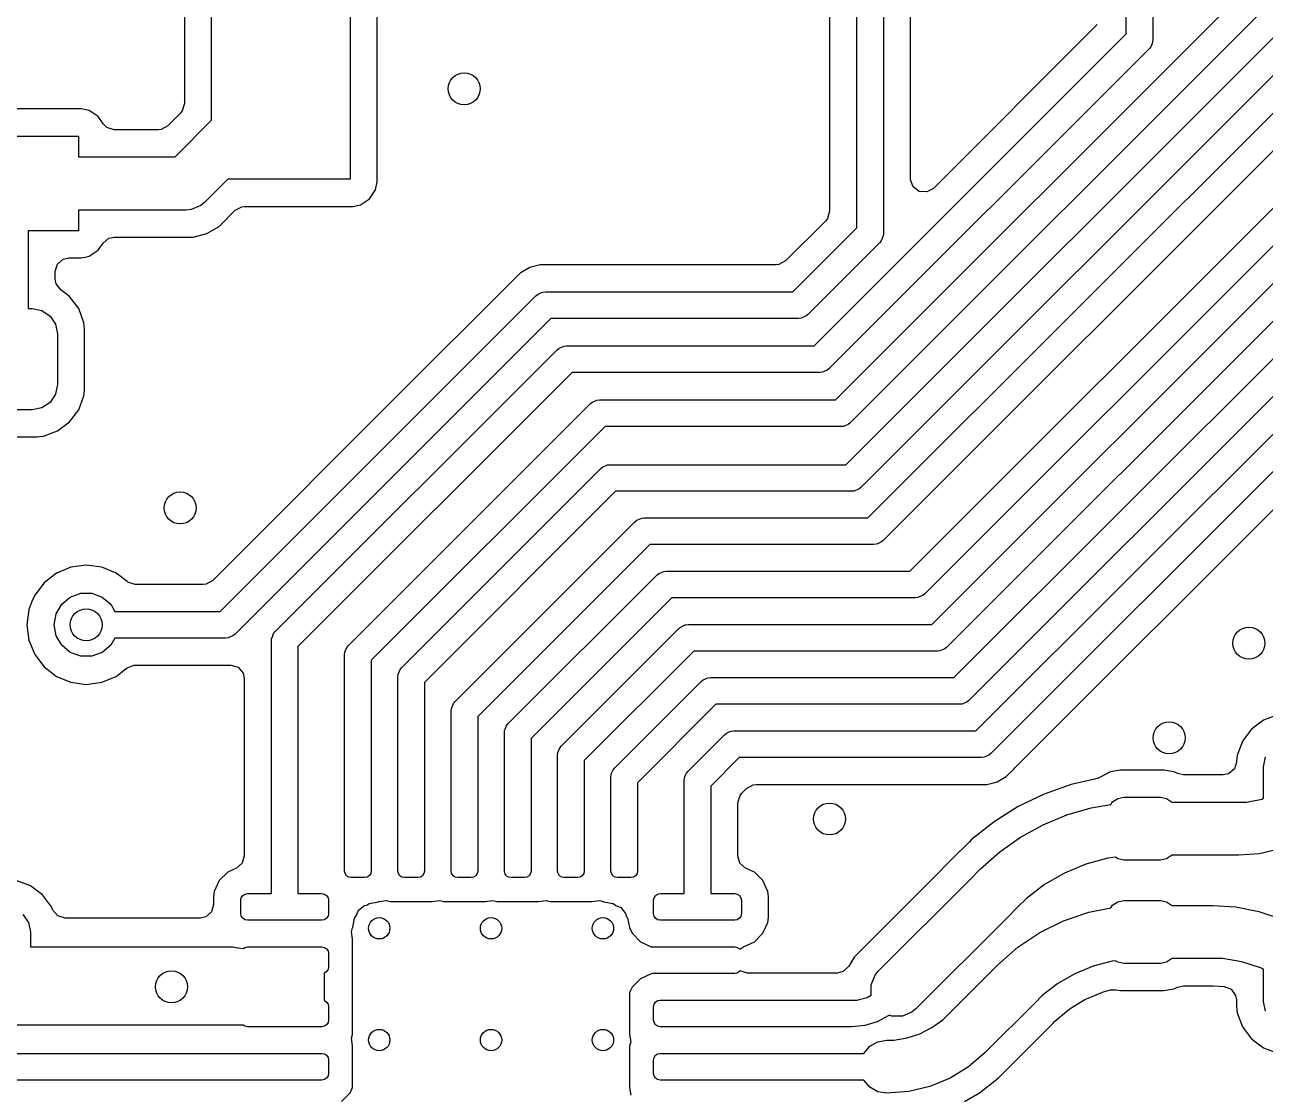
# Model space of a CAD drawing. Extents: x 5.33 to 7.27, y -5.07 to -3.93.
# Drawn here: x 5.7276 to 6.186, y -4.6518 to -4.2564 of the extents above; entities that cross this region are included whole.
import ezdxf

# ---------------------------------------------------------------- set-up
doc = ezdxf.new("R2010")
doc.units = 0
doc.header["$MEASUREMENT"] = 0
doc.layers.add('BLACK', color=7, linetype='CONTINUOUS')

msp = doc.modelspace()

# ---------------------------------------------------------------- linework, layer by layer
at = {"layer": 'BLACK', "linetype": 'CONTINUOUS'}
for p, q in [((6.03508, -4.33148), (6.03508, -4.18)), ((6.04492, -4.18), (6.04492, -4.33352)), ((6.13469, -4.25971), (6.13469, -4.18)), ((6.14453, -4.18), (6.14453, -4.26175)), ((6.02716, -4.39508), (6.23508, -4.18716)), ((6.24348, -4.19268), (6.03268, -4.40348)), ((6.02506, -4.19498), (6.02506, -4.32527)), ((6.05494, -4.31331), (6.05494, -4.19498)), ((6.03108, -4.419), (6.21504, -4.23504)), ((6.22056, -4.24344), (6.0366, -4.4274)), ((5.78659, -4.24555), (5.78659, -4.28547)), ((5.79661, -4.29167), (5.79661, -4.24654)), ((5.8478, -4.24654), (5.8478, -4.31346)), ((5.85781, -4.31445), (5.85781, -4.24555)), ((6.03923, -4.43868), (6.2214, -4.25652)), ((6.12321, -4.25702), (6.06341, -4.31682)), ((6.12388, -4.25619), (6.12321, -4.25702)), ((6.01932, -4.37508), (6.13469, -4.25971)), ((6.14422, -4.26323), (6.1437, -4.26449)), ((6.14443, -4.26271), (6.14422, -4.26323)), ((6.14453, -4.26175), (6.14443, -4.26271)), ((6.14443, -4.26271), (6.14443, -4.26271)), ((6.14309, -4.26523), (6.02484, -4.38348)), ((6.22692, -4.26492), (6.04475, -4.44709)), ((6.1437, -4.26449), (6.14309, -4.26523)), ((6.1437, -4.26449), (6.1437, -4.26449)), ((6.05467, -4.45837), (6.23652, -4.27652)), ((5.78659, -4.28547), (5.78581, -4.28815)), ((6.24204, -4.28492), (6.06019, -4.46677)), ((5.74849, -4.28748), (5.69151, -4.28748)), ((5.75141, -4.28806), (5.74849, -4.28748)), ((5.75472, -4.29028), (5.75141, -4.28806)), ((5.7565, -4.29293), (5.75472, -4.29028)), ((5.78514, -4.28897), (5.78043, -4.29368)), ((5.78581, -4.28815), (5.78514, -4.28897)), ((5.75794, -4.29435), (5.7565, -4.29293)), ((5.76062, -4.29514), (5.75794, -4.29435)), ((5.77692, -4.29514), (5.76062, -4.29514)), ((5.77798, -4.29502), (5.77692, -4.29514)), ((5.78043, -4.29368), (5.77798, -4.29502)), ((5.78313, -4.30516), (5.79661, -4.29167)), ((5.6925, -4.2975), (5.7475, -4.2975)), ((5.7475, -4.2975), (5.7475, -4.30516)), ((6.06282, -4.47806), (6.24436, -4.29652)), ((5.7475, -4.30516), (5.78313, -4.30516)), ((6.24988, -4.30492), (6.06834, -4.48646)), ((5.80266, -4.31346), (5.79416, -4.32196)), ((5.8478, -4.31346), (5.80266, -4.31346)), ((6.05495, -4.31366), (6.05494, -4.31331)), ((6.05593, -4.31628), (6.05495, -4.31366)), ((5.85502, -4.32069), (5.85723, -4.31737)), ((5.85723, -4.31737), (5.85781, -4.31445)), ((6.05817, -4.31796), (6.05593, -4.31628)), ((6.06096, -4.31816), (6.05817, -4.31796)), ((6.06341, -4.31682), (6.06096, -4.31816)), ((6.07098, -4.49774), (6.25251, -4.31621)), ((5.79416, -4.32196), (5.79267, -4.32318)), ((5.85056, -4.32313), (5.8517, -4.3229)), ((5.8517, -4.3229), (5.85502, -4.32069)), ((5.7872, -4.32484), (5.7475, -4.32484)), ((5.7475, -4.32484), (5.7475, -4.3325)), ((5.78912, -4.32465), (5.7872, -4.32484)), ((5.79267, -4.32318), (5.78912, -4.32465)), ((5.79267, -4.32318), (5.79267, -4.32318)), ((5.7994, -4.33089), (5.80536, -4.32494)), ((5.80536, -4.32494), (5.80781, -4.3236)), ((5.80781, -4.3236), (5.80886, -4.32348)), ((5.80886, -4.32348), (5.84878, -4.32348)), ((5.84878, -4.32348), (5.85056, -4.32313)), ((5.84878, -4.32348), (5.84878, -4.32348)), ((5.84878, -4.32348), (5.84878, -4.32348)), ((5.84878, -4.32348), (5.84878, -4.32348)), ((6.02506, -4.32527), (6.02427, -4.32796)), ((6.25803, -4.32461), (6.0765, -4.50614)), ((5.79665, -4.33248), (5.7994, -4.33089)), ((6.02361, -4.32878), (6.00878, -4.34361)), ((6.01148, -4.35508), (6.03508, -4.33148)), ((6.02427, -4.32796), (6.02361, -4.32878)), ((5.7475, -4.3325), (5.72886, -4.3325)), ((5.72886, -4.3325), (5.72886, -4.3613)), ((5.7565, -4.33707), (5.75864, -4.33527)), ((5.75864, -4.33527), (5.76062, -4.33486)), ((5.76062, -4.33486), (5.78982, -4.33486)), ((5.78982, -4.33486), (5.79487, -4.33351)), ((5.78982, -4.33486), (5.78982, -4.33486)), ((5.79487, -4.33351), (5.79665, -4.33248)), ((6.04409, -4.33625), (6.04348, -4.337)), ((6.04474, -4.33468), (6.04409, -4.33625)), ((6.04409, -4.33625), (6.04409, -4.33625)), ((6.04483, -4.33448), (6.04474, -4.33468)), ((6.04492, -4.33352), (6.04483, -4.33448)), ((6.04483, -4.33448), (6.04483, -4.33448)), ((6.07913, -4.51743), (6.26067, -4.33589)), ((5.75141, -4.34194), (5.75472, -4.33972)), ((5.75472, -4.33972), (5.75548, -4.33859)), ((5.75548, -4.33859), (5.7565, -4.33707)), ((6.04348, -4.337), (6.017, -4.36348)), ((5.73888, -4.34748), (5.73967, -4.3448)), ((5.73967, -4.3448), (5.74178, -4.34297)), ((5.74178, -4.34297), (5.74384, -4.34252)), ((5.74384, -4.34252), (5.74849, -4.34252)), ((5.74849, -4.34252), (5.74993, -4.34223)), ((5.74849, -4.34252), (5.74849, -4.34252)), ((5.74849, -4.34252), (5.74849, -4.34252)), ((5.74849, -4.34252), (5.74849, -4.34252)), ((5.74993, -4.34223), (5.75141, -4.34194)), ((5.91803, -4.34506), (5.91423, -4.34608)), ((5.92197, -4.34506), (5.91803, -4.34506)), ((5.91803, -4.34506), (5.91803, -4.34506)), ((5.92227, -4.34506), (5.92197, -4.34506)), ((6.00527, -4.34506), (5.92227, -4.34506)), ((5.92227, -4.34506), (5.92227, -4.34506)), ((6.00633, -4.34495), (6.00527, -4.34506)), ((6.00878, -4.34361), (6.00633, -4.34495)), ((6.26619, -4.34429), (6.08465, -4.52583)), ((5.73888, -4.35037), (5.73888, -4.34748)), ((5.73919, -4.3521), (5.73888, -4.35037)), ((5.91083, -4.34804), (5.90368, -4.35519)), ((5.91103, -4.34792), (5.91083, -4.34804)), ((5.91083, -4.34804), (5.91083, -4.34804)), ((5.91124, -4.3478), (5.91103, -4.34792)), ((5.91423, -4.34608), (5.91124, -4.3478)), ((5.74087, -4.35434), (5.73919, -4.3521)), ((5.74417, -4.35681), (5.74087, -4.35434)), ((5.74751, -4.36127), (5.74417, -4.35681)), ((5.79977, -4.47327), (5.91652, -4.35652)), ((5.90368, -4.35519), (5.86885, -4.39002)), ((5.91652, -4.35652), (5.91727, -4.35591)), ((5.91727, -4.35591), (5.91852, -4.35539)), ((5.91727, -4.35591), (5.91727, -4.35591)), ((5.91852, -4.35539), (5.91904, -4.35517)), ((5.91904, -4.35517), (5.92, -4.35508)), ((5.91904, -4.35517), (5.91904, -4.35517)), ((5.92, -4.35508), (6.01148, -4.35508)), ((6.09354, -4.53111), (6.26888, -4.35577)), ((5.72886, -4.3613), (5.73033, -4.3613)), ((5.73033, -4.3613), (5.73391, -4.36201)), ((5.73391, -4.36201), (5.73695, -4.36404)), ((5.73695, -4.36404), (5.73897, -4.36707)), ((5.74946, -4.36649), (5.74751, -4.36127)), ((5.74751, -4.36127), (5.74751, -4.36127)), ((5.74751, -4.36127), (5.74751, -4.36127)), ((6.01625, -4.36409), (6.015, -4.36461)), ((6.017, -4.36348), (6.01625, -4.36409)), ((6.01625, -4.36409), (6.01625, -4.36409)), ((5.73897, -4.36707), (5.73969, -4.37065)), ((5.7496, -4.36782), (5.74946, -4.36649)), ((5.74946, -4.36649), (5.74946, -4.36649)), ((5.74946, -4.36649), (5.74946, -4.36649)), ((5.7497, -4.3688), (5.7496, -4.36782)), ((5.92204, -4.36492), (5.80529, -4.48167)), ((6.01352, -4.36492), (5.92204, -4.36492)), ((6.01448, -4.36483), (6.01352, -4.36492)), ((6.015, -4.36461), (6.01448, -4.36483)), ((6.01448, -4.36483), (6.01448, -4.36483)), ((5.73969, -4.37065), (5.73969, -4.38935)), ((5.7497, -4.3912), (5.7497, -4.3688)), ((5.82016, -4.48072), (5.92436, -4.37652)), ((5.92436, -4.37652), (5.92511, -4.37591)), ((5.92511, -4.37591), (5.92688, -4.37517)), ((5.92688, -4.37517), (5.92784, -4.37508)), ((5.92688, -4.37517), (5.92688, -4.37517)), ((5.92784, -4.37508), (6.01932, -4.37508)), ((5.92988, -4.38492), (5.82856, -4.48624)), ((6.02136, -4.38492), (5.92988, -4.38492)), ((6.02232, -4.38483), (6.02136, -4.38492)), ((6.02284, -4.38461), (6.02232, -4.38483)), ((6.02232, -4.38483), (6.02232, -4.38483)), ((6.02409, -4.38409), (6.02284, -4.38461)), ((6.02484, -4.38348), (6.02409, -4.38409)), ((6.02409, -4.38409), (6.02409, -4.38409)), ((5.73969, -4.38935), (5.73897, -4.39293)), ((5.74951, -4.39297), (5.7497, -4.3912)), ((5.7497, -4.3912), (5.7497, -4.3912)), ((5.7497, -4.3912), (5.7497, -4.3912)), ((5.86885, -4.39002), (5.79707, -4.4618)), ((5.73695, -4.39596), (5.73391, -4.39799)), ((5.73897, -4.39293), (5.73695, -4.39596)), ((5.74751, -4.39873), (5.74946, -4.39351)), ((5.74946, -4.39351), (5.74951, -4.39297)), ((5.93652, -4.39652), (5.93727, -4.39591)), ((5.93727, -4.39591), (5.93831, -4.39548)), ((5.93727, -4.39591), (5.93727, -4.39591)), ((5.93831, -4.39548), (5.93904, -4.39517)), ((5.93904, -4.39517), (5.94, -4.39508)), ((5.93904, -4.39517), (5.93904, -4.39517)), ((5.94, -4.39508), (6.02716, -4.39508)), ((5.73033, -4.3987), (5.7077, -4.3987)), ((5.73391, -4.39799), (5.73033, -4.3987)), ((5.74417, -4.40319), (5.74751, -4.39873)), ((5.84723, -4.48581), (5.93652, -4.39652)), ((5.73971, -4.40653), (5.74417, -4.40319)), ((5.94204, -4.40492), (5.85563, -4.49133)), ((6.0292, -4.40492), (5.94204, -4.40492)), ((6.03016, -4.40483), (6.0292, -4.40492)), ((6.03068, -4.40461), (6.03016, -4.40483)), ((6.03016, -4.40483), (6.03016, -4.40483)), ((6.03193, -4.40409), (6.03068, -4.40461)), ((6.03268, -4.40348), (6.03193, -4.40409)), ((6.03193, -4.40409), (6.03193, -4.40409)), ((5.70584, -4.40872), (5.73219, -4.40872)), ((5.73219, -4.40872), (5.73321, -4.40861)), ((5.73321, -4.40861), (5.73449, -4.40847)), ((5.73449, -4.40847), (5.73971, -4.40653)), ((5.73449, -4.40847), (5.73449, -4.40847)), ((5.73449, -4.40847), (5.73449, -4.40847)), ((5.94244, -4.41931), (5.94296, -4.41909)), ((5.94296, -4.41909), (5.94392, -4.419)), ((5.94296, -4.41909), (5.94296, -4.41909)), ((5.94392, -4.419), (6.03108, -4.419)), ((5.86691, -4.49397), (5.94044, -4.42044)), ((5.94044, -4.42044), (5.94119, -4.41983)), ((5.94119, -4.41983), (5.94244, -4.41931)), ((5.94119, -4.41983), (5.94119, -4.41983)), ((6.03585, -4.42801), (6.03465, -4.42851)), ((6.0366, -4.4274), (6.03585, -4.42801)), ((6.03585, -4.42801), (6.03585, -4.42801)), ((5.94596, -4.42884), (5.87531, -4.49948)), ((6.03312, -4.42884), (5.94596, -4.42884)), ((6.03408, -4.42875), (6.03312, -4.42884)), ((6.03465, -4.42851), (6.03408, -4.42875)), ((6.03408, -4.42875), (6.03408, -4.42875)), ((5.8866, -4.5066), (5.95307, -4.44013)), ((5.95307, -4.44013), (5.95382, -4.43951)), ((5.95382, -4.43951), (5.95507, -4.43899)), ((5.95382, -4.43951), (5.95382, -4.43951)), ((5.95507, -4.43899), (5.95559, -4.43878)), ((5.95559, -4.43878), (5.95655, -4.43868)), ((5.95559, -4.43878), (5.95559, -4.43878)), ((5.95655, -4.43868), (6.03923, -4.43868)), ((5.95859, -4.44853), (5.895, -4.51212)), ((6.04127, -4.44853), (5.95859, -4.44853)), ((6.04223, -4.44843), (6.04127, -4.44853)), ((6.04275, -4.44822), (6.04223, -4.44843)), ((6.04223, -4.44843), (6.04223, -4.44843)), ((6.04401, -4.4477), (6.04275, -4.44822)), ((6.04475, -4.44709), (6.04401, -4.4477)), ((6.04401, -4.4477), (6.04401, -4.4477)), ((5.73931, -4.45912), (5.73475, -4.46262)), ((5.74204, -4.45799), (5.73931, -4.45912)), ((5.73931, -4.45912), (5.73931, -4.45912)), ((5.73931, -4.45912), (5.73931, -4.45912)), ((5.74462, -4.45692), (5.74204, -4.45799)), ((5.75031, -4.45617), (5.74462, -4.45692)), ((5.75601, -4.45692), (5.75031, -4.45617)), ((5.76132, -4.45912), (5.75601, -4.45692)), ((5.76537, -4.46222), (5.76132, -4.45912)), ((5.76132, -4.45912), (5.76132, -4.45912)), ((5.90628, -4.51475), (5.96123, -4.45981)), ((5.96123, -4.45981), (5.96197, -4.4592)), ((5.96197, -4.4592), (5.96375, -4.45846)), ((5.96375, -4.45846), (5.96471, -4.45837)), ((5.96471, -4.45837), (6.05467, -4.45837)), ((5.73475, -4.46262), (5.73125, -4.46718)), ((5.76571, -4.46246), (5.76537, -4.46222)), ((5.76839, -4.46325), (5.76571, -4.46246)), ((5.79357, -4.46325), (5.76839, -4.46325)), ((5.79462, -4.46314), (5.79357, -4.46325)), ((5.79707, -4.4618), (5.79462, -4.46314)), ((5.73024, -4.46961), (5.72905, -4.47249)), ((5.73125, -4.46718), (5.73024, -4.46961)), ((5.73125, -4.46718), (5.73125, -4.46718)), ((5.74127, -4.4706), (5.74441, -4.46796)), ((5.74441, -4.46796), (5.74826, -4.46656)), ((5.74826, -4.46656), (5.75237, -4.46656)), ((5.75237, -4.46656), (5.75622, -4.46796)), ((5.75622, -4.46796), (5.75936, -4.4706)), ((5.96674, -4.46821), (5.91469, -4.52027)), ((6.05671, -4.46821), (5.96674, -4.46821)), ((6.05767, -4.46812), (6.05671, -4.46821)), ((6.05819, -4.4679), (6.05767, -4.46812)), ((6.05767, -4.46812), (6.05767, -4.46812)), ((6.05944, -4.46738), (6.05819, -4.4679)), ((6.06019, -4.46677), (6.05944, -4.46738)), ((6.05944, -4.46738), (6.05944, -4.46738)), ((5.72905, -4.47249), (5.7283, -4.47819)), ((5.7385, -4.47819), (5.73922, -4.47415)), ((5.73922, -4.47415), (5.74127, -4.4706)), ((5.75936, -4.4706), (5.7609, -4.47327)), ((5.7609, -4.47327), (5.79977, -4.47327)), ((5.7283, -4.47819), (5.7283, -4.47819)), ((5.7283, -4.47819), (5.72905, -4.48389)), ((5.73922, -4.48223), (5.7385, -4.47819)), ((5.97013, -4.47889), (5.97161, -4.47827)), ((5.97161, -4.47827), (5.9719, -4.47815)), ((5.9719, -4.47815), (5.97286, -4.47806)), ((5.9719, -4.47815), (5.9719, -4.47815)), ((5.97286, -4.47806), (6.06282, -4.47806)), ((5.74127, -4.48578), (5.73922, -4.48223)), ((5.7609, -4.48311), (5.75936, -4.48578)), ((5.80181, -4.48311), (5.7609, -4.48311)), ((5.80277, -4.48302), (5.80181, -4.48311)), ((5.80329, -4.4828), (5.80277, -4.48302)), ((5.80277, -4.48302), (5.80277, -4.48302)), ((5.80454, -4.48228), (5.80329, -4.4828)), ((5.80529, -4.48167), (5.80454, -4.48228)), ((5.80454, -4.48228), (5.80454, -4.48228)), ((5.81872, -4.4842), (5.81882, -4.48324)), ((5.81882, -4.48324), (5.81884, -4.48319)), ((5.81884, -4.48319), (5.81921, -4.48228)), ((5.81921, -4.48228), (5.81955, -4.48146)), ((5.81955, -4.48146), (5.82016, -4.48072)), ((5.81955, -4.48146), (5.81955, -4.48146)), ((5.92597, -4.52291), (5.96938, -4.4795)), ((5.96938, -4.4795), (5.97013, -4.47889)), ((5.97013, -4.47889), (5.97013, -4.47889)), ((5.72905, -4.48389), (5.73125, -4.4892)), ((5.74441, -4.48842), (5.74127, -4.48578)), ((5.75936, -4.48578), (5.75622, -4.48842)), ((5.81872, -4.5776), (5.81872, -4.4842)), ((5.82856, -4.48624), (5.82856, -4.5776)), ((5.8459, -4.48829), (5.84615, -4.48768)), ((5.84615, -4.48768), (5.84662, -4.48656)), ((5.84662, -4.48656), (5.84723, -4.48581)), ((5.84662, -4.48656), (5.84662, -4.48656)), ((5.9749, -4.4879), (5.93437, -4.52843)), ((6.06486, -4.4879), (5.9749, -4.4879)), ((6.06582, -4.4878), (6.06486, -4.4879)), ((6.06634, -4.48759), (6.06582, -4.4878)), ((6.06582, -4.4878), (6.06582, -4.4878)), ((6.0676, -4.48707), (6.06634, -4.48759)), ((6.06834, -4.48646), (6.0676, -4.48707)), ((6.0676, -4.48707), (6.0676, -4.48707)), ((5.73125, -4.4892), (5.73125, -4.4892)), ((5.73125, -4.4892), (5.73475, -4.49376)), ((5.74826, -4.48982), (5.74441, -4.48842)), ((5.75237, -4.48982), (5.74826, -4.48982)), ((5.75622, -4.48842), (5.75237, -4.48982)), ((5.84579, -4.48929), (5.84588, -4.48833)), ((5.84579, -4.54167), (5.84579, -4.48929)), ((5.84588, -4.48833), (5.8459, -4.48829)), ((5.85563, -4.49133), (5.85563, -4.54167)), ((5.73475, -4.49376), (5.73806, -4.49631)), ((5.73806, -4.49631), (5.73931, -4.49726)), ((5.76132, -4.49726), (5.7644, -4.4949)), ((5.7644, -4.4949), (5.76537, -4.49416)), ((5.76537, -4.49416), (5.76798, -4.49315)), ((5.76798, -4.49315), (5.76839, -4.49313)), ((5.76839, -4.49313), (5.79954, -4.49313)), ((5.79954, -4.49313), (5.79954, -4.49313)), ((5.79954, -4.49313), (5.80374, -4.49313)), ((5.80374, -4.49313), (5.80642, -4.49392)), ((5.80642, -4.49392), (5.80825, -4.49603)), ((5.80825, -4.49603), (5.8087, -4.49809)), ((5.86547, -4.49745), (5.86557, -4.49649)), ((5.86557, -4.49649), (5.8663, -4.49471)), ((5.8663, -4.49471), (5.86691, -4.49397)), ((5.8663, -4.49471), (5.8663, -4.49471)), ((5.73931, -4.49726), (5.74462, -4.49946)), ((5.74462, -4.49946), (5.75031, -4.50021)), ((5.75031, -4.50021), (5.75601, -4.49946)), ((5.75601, -4.49946), (5.76132, -4.49726)), ((5.8087, -4.49809), (5.8087, -4.56367)), ((5.86547, -4.54167), (5.86547, -4.49745)), ((5.87531, -4.49948), (5.87531, -4.54167)), ((5.94565, -4.53106), (5.97753, -4.49918)), ((5.97753, -4.49918), (5.97828, -4.49857)), ((5.97828, -4.49857), (5.98005, -4.49784)), ((5.98005, -4.49784), (5.98101, -4.49774)), ((5.98101, -4.49774), (6.07098, -4.49774)), ((6.0765, -4.50614), (6.07575, -4.50675)), ((5.88516, -4.51008), (5.88525, -4.50912)), ((5.88516, -4.54167), (5.88516, -4.51008)), ((5.88525, -4.50912), (5.88599, -4.50734)), ((5.88599, -4.50734), (5.8866, -4.5066)), ((5.88599, -4.50734), (5.88599, -4.50734)), ((5.98305, -4.50758), (5.95406, -4.53658)), ((6.07302, -4.50758), (5.98305, -4.50758)), ((6.07398, -4.50749), (6.07302, -4.50758)), ((6.0745, -4.50727), (6.07398, -4.50749)), ((6.07398, -4.50749), (6.07398, -4.50749)), ((6.07575, -4.50676), (6.0745, -4.50727)), ((6.07575, -4.50675), (6.07575, -4.50676)), ((5.895, -4.51212), (5.895, -4.54167)), ((5.90567, -4.5155), (5.90628, -4.51475)), ((6.1854, -4.51347), (6.18095, -4.51681)), ((6.19062, -4.51153), (6.1854, -4.51347)), ((5.90484, -4.51823), (5.90494, -4.51727)), ((5.90484, -4.54167), (5.90484, -4.51823)), ((5.90494, -4.51727), (5.90513, -4.51681)), ((5.90513, -4.51681), (5.9054, -4.51616)), ((5.9054, -4.51616), (5.90567, -4.5155)), ((5.90567, -4.5155), (5.90567, -4.5155)), ((5.97272, -4.53229), (5.98614, -4.51887)), ((5.98614, -4.51887), (5.98689, -4.51826)), ((5.98689, -4.51826), (5.98792, -4.51783)), ((5.98689, -4.51826), (5.98689, -4.51826)), ((5.98792, -4.51783), (5.98866, -4.51752)), ((5.98866, -4.51752), (5.98962, -4.51743)), ((5.98866, -4.51752), (5.98866, -4.51752)), ((5.98962, -4.51743), (6.07913, -4.51743)), ((6.18095, -4.51681), (6.17761, -4.52127)), ((5.91469, -4.52027), (5.91469, -4.54167)), ((5.92462, -4.52543), (5.92536, -4.52365)), ((5.92536, -4.52365), (5.92597, -4.52291)), ((5.92536, -4.52365), (5.92536, -4.52365)), ((6.17761, -4.52127), (6.17566, -4.52649)), ((6.17761, -4.52127), (6.17761, -4.52127)), ((5.92453, -4.52639), (5.92462, -4.52543)), ((5.92453, -4.54167), (5.92453, -4.52639)), ((5.93437, -4.52843), (5.93437, -4.54167)), ((5.99166, -4.52727), (5.98112, -4.53781)), ((6.08117, -4.52727), (5.99166, -4.52727)), ((6.08213, -4.52718), (6.08117, -4.52727)), ((6.08277, -4.52691), (6.08213, -4.52718)), ((6.08213, -4.52718), (6.08213, -4.52718)), ((6.0839, -4.52644), (6.08277, -4.52691)), ((6.08391, -4.52644), (6.0839, -4.52644)), ((6.08465, -4.52583), (6.08391, -4.52644)), ((6.17536, -4.52893), (6.17463, -4.53144)), ((6.17541, -4.52893), (6.17536, -4.52893)), ((6.17566, -4.52649), (6.17541, -4.5288)), ((6.17541, -4.5288), (6.17541, -4.52893)), ((6.17566, -4.52649), (6.17566, -4.52649)), ((6.18543, -4.53065), (6.18614, -4.52707)), ((5.94421, -4.53454), (5.94431, -4.53358)), ((5.94431, -4.53358), (5.94443, -4.53329)), ((5.94443, -4.53329), (5.94461, -4.53286)), ((5.94461, -4.53286), (5.94504, -4.53181)), ((5.94504, -4.53181), (5.94565, -4.53106)), ((5.94504, -4.53181), (5.94504, -4.53181)), ((5.97159, -4.53429), (5.97211, -4.53303)), ((5.97211, -4.53303), (5.97272, -4.53229)), ((5.97211, -4.53303), (5.97211, -4.53303)), ((6.09034, -4.5343), (6.09313, -4.53152)), ((6.09313, -4.53152), (6.09353, -4.53111)), ((6.09353, -4.53111), (6.09354, -4.53111)), ((6.12881, -4.53254), (6.12425, -4.53486)), ((6.13251, -4.53195), (6.12881, -4.53254)), ((6.14859, -4.53195), (6.13251, -4.53195)), ((6.15155, -4.53242), (6.14859, -4.53195)), ((6.14859, -4.53195), (6.14859, -4.53195)), ((6.15229, -4.53254), (6.15155, -4.53242)), ((6.15293, -4.53286), (6.15229, -4.53254)), ((6.15356, -4.53318), (6.15293, -4.53286)), ((6.15581, -4.53372), (6.15356, -4.53318)), ((6.17045, -4.53372), (6.15581, -4.53372)), ((6.17251, -4.53327), (6.17045, -4.53372)), ((6.17463, -4.53144), (6.17251, -4.53327)), ((6.18543, -4.54235), (6.18543, -4.53065)), ((5.94421, -4.54167), (5.94421, -4.53454)), ((5.95406, -4.53658), (5.95406, -4.54167)), ((5.97128, -4.53577), (5.97137, -4.53481)), ((5.97128, -4.5776), (5.97128, -4.53577)), ((5.97137, -4.53481), (5.97148, -4.53454)), ((5.97148, -4.53454), (5.97159, -4.53429)), ((5.98112, -4.53781), (5.98112, -4.5776)), ((5.99436, -4.53874), (5.99681, -4.5374)), ((5.99681, -4.5374), (5.99786, -4.53729)), ((5.99786, -4.53729), (6.0789, -4.53729)), ((6.0789, -4.53729), (6.0789, -4.53729)), ((6.0789, -4.53729), (6.0792, -4.53729)), ((6.0792, -4.53729), (6.08314, -4.53729)), ((6.08314, -4.53729), (6.08613, -4.53649)), ((6.08314, -4.53729), (6.08314, -4.53729)), ((6.08613, -4.53649), (6.08643, -4.53641)), ((6.08613, -4.53649), (6.08613, -4.53649)), ((6.08643, -4.53641), (6.08694, -4.53627)), ((6.08694, -4.53627), (6.09034, -4.5343)), ((6.11436, -4.53727), (6.10435, -4.54077)), ((6.1231, -4.53527), (6.11436, -4.53727)), ((6.12425, -4.53486), (6.1231, -4.53527)), ((5.84579, -4.56923), (5.84579, -4.54167)), ((5.85563, -4.54167), (5.85563, -4.56923)), ((5.86547, -4.56923), (5.86547, -4.54167)), ((5.87531, -4.54167), (5.87531, -4.56923)), ((5.88516, -4.56923), (5.88516, -4.54167)), ((5.895, -4.54167), (5.895, -4.56923)), ((5.90484, -4.56923), (5.90484, -4.54167)), ((5.91469, -4.54167), (5.91469, -4.56923)), ((5.92453, -4.56923), (5.92453, -4.54167)), ((5.93437, -4.54167), (5.93437, -4.56923)), ((5.94421, -4.56923), (5.94421, -4.54167)), ((5.95406, -4.54167), (5.95406, -4.56923)), ((5.99114, -4.54401), (5.99193, -4.54133)), ((5.99193, -4.54133), (5.99259, -4.5405)), ((5.99259, -4.5405), (5.99436, -4.53874)), ((6.10435, -4.54077), (6.09479, -4.54537)), ((6.12965, -4.54367), (6.13154, -4.54241)), ((6.13154, -4.54241), (6.13376, -4.54197)), ((6.13376, -4.54197), (6.14734, -4.54197)), ((6.14734, -4.54197), (6.14956, -4.54241)), ((6.14956, -4.54241), (6.15145, -4.54367)), ((6.17912, -4.54374), (6.18483, -4.54261)), ((6.18483, -4.54261), (6.18543, -4.54235)), ((5.99114, -4.56367), (5.99114, -4.54401)), ((6.09479, -4.54537), (6.08581, -4.55102)), ((6.09479, -4.54537), (6.09479, -4.54537)), ((6.11267, -4.54848), (6.12176, -4.54586)), ((6.12176, -4.54586), (6.12902, -4.54462)), ((6.12902, -4.54462), (6.12965, -4.54367)), ((6.15145, -4.54367), (6.1515, -4.54374)), ((6.1515, -4.54374), (6.17621, -4.54374)), ((6.17621, -4.54374), (6.17621, -4.54374)), ((6.17621, -4.54374), (6.17912, -4.54374)), ((6.08581, -4.55102), (6.07752, -4.55763)), ((6.09563, -4.55668), (6.10392, -4.5521)), ((6.10392, -4.5521), (6.11267, -4.54848)), ((6.08791, -4.56216), (6.09563, -4.55668)), ((6.07562, -4.55953), (6.0715, -4.56365)), ((6.07657, -4.55858), (6.07562, -4.55953)), ((6.07562, -4.55953), (6.07562, -4.55953)), ((6.07752, -4.55763), (6.07657, -4.55858)), ((6.19142, -4.56102), (6.18391, -4.56282)), ((5.8087, -4.56367), (5.80791, -4.56635)), ((5.99191, -4.56632), (5.99114, -4.56367)), ((6.0715, -4.56365), (6.06191, -4.57325)), ((6.08085, -4.56847), (6.08791, -4.56216)), ((6.12789, -4.56453), (6.1197, -4.56673)), ((6.13066, -4.56417), (6.12789, -4.56453)), ((6.13154, -4.56475), (6.13066, -4.56417)), ((6.13376, -4.5652), (6.13154, -4.56475)), ((6.14734, -4.5652), (6.13376, -4.5652)), ((6.14956, -4.56475), (6.14734, -4.5652)), ((6.15145, -4.5635), (6.14956, -4.56475)), ((6.1515, -4.56343), (6.15145, -4.5635)), ((6.17621, -4.56343), (6.1515, -4.56343)), ((6.17623, -4.56342), (6.17621, -4.56343)), ((6.18391, -4.56282), (6.17623, -4.56342)), ((5.80259, -4.56968), (5.79948, -4.57279)), ((5.80584, -4.56817), (5.80259, -4.56968)), ((5.80259, -4.56968), (5.80259, -4.56968)), ((5.80791, -4.56635), (5.80584, -4.56817)), ((5.84597, -4.57017), (5.84579, -4.56923)), ((5.84651, -4.57097), (5.84597, -4.57017)), ((5.85544, -4.57017), (5.85491, -4.57097)), ((5.85563, -4.56923), (5.85544, -4.57017)), ((5.86566, -4.57017), (5.86547, -4.56923)), ((5.86619, -4.57097), (5.86566, -4.57017)), ((5.87513, -4.57017), (5.87459, -4.57097)), ((5.87531, -4.56923), (5.87513, -4.57017)), ((5.88534, -4.57017), (5.88516, -4.56923)), ((5.88588, -4.57097), (5.88534, -4.57017)), ((5.89481, -4.57017), (5.89428, -4.57097)), ((5.895, -4.56923), (5.89481, -4.57017)), ((5.90503, -4.57017), (5.90484, -4.56923)), ((5.90556, -4.57097), (5.90503, -4.57017)), ((5.9145, -4.57017), (5.91396, -4.57097)), ((5.91469, -4.56923), (5.9145, -4.57017)), ((5.92471, -4.57017), (5.92453, -4.56923)), ((5.92525, -4.57097), (5.92471, -4.57017)), ((5.93418, -4.57017), (5.93365, -4.57097)), ((5.93437, -4.56923), (5.93418, -4.57017)), ((5.9444, -4.57017), (5.94421, -4.56923)), ((5.94493, -4.57097), (5.9444, -4.57017)), ((5.95387, -4.57017), (5.95333, -4.57097)), ((5.95406, -4.56923), (5.95387, -4.57017)), ((5.99401, -4.56817), (5.99191, -4.56632)), ((5.99725, -4.56968), (5.99401, -4.56817)), ((6.00036, -4.57279), (5.99725, -4.56968)), ((5.99725, -4.56968), (5.99725, -4.56968)), ((6.07674, -4.57258), (6.08085, -4.56847)), ((6.08085, -4.56847), (6.08085, -4.56847)), ((6.11186, -4.56998), (6.10451, -4.57422)), ((6.1197, -4.56673), (6.11186, -4.56998)), ((5.72967, -4.57469), (5.72446, -4.57275)), ((5.73413, -4.57803), (5.72967, -4.57469)), ((5.72967, -4.57469), (5.72967, -4.57469)), ((5.79948, -4.57279), (5.79762, -4.57678)), ((5.84731, -4.57151), (5.84651, -4.57097)), ((5.84825, -4.57169), (5.84731, -4.57151)), ((5.85317, -4.57169), (5.84825, -4.57169)), ((5.85411, -4.57151), (5.85317, -4.57169)), ((5.85491, -4.57097), (5.85411, -4.57151)), ((5.86699, -4.57151), (5.86619, -4.57097)), ((5.86793, -4.57169), (5.86699, -4.57151)), ((5.87285, -4.57169), (5.86793, -4.57169)), ((5.8738, -4.57151), (5.87285, -4.57169)), ((5.87459, -4.57097), (5.8738, -4.57151)), ((5.88668, -4.57151), (5.88588, -4.57097)), ((5.88762, -4.57169), (5.88668, -4.57151)), ((5.89254, -4.57169), (5.88762, -4.57169)), ((5.89348, -4.57151), (5.89254, -4.57169)), ((5.89428, -4.57097), (5.89348, -4.57151)), ((5.90636, -4.57151), (5.90556, -4.57097)), ((5.9073, -4.57169), (5.90636, -4.57151)), ((5.91222, -4.57169), (5.9073, -4.57169)), ((5.91317, -4.57151), (5.91222, -4.57169)), ((5.91396, -4.57097), (5.91317, -4.57151)), ((5.92605, -4.57151), (5.92525, -4.57097)), ((5.92699, -4.57169), (5.92605, -4.57151)), ((5.93191, -4.57169), (5.92699, -4.57169)), ((5.93285, -4.57151), (5.93191, -4.57169)), ((5.93365, -4.57097), (5.93285, -4.57151)), ((5.94573, -4.57151), (5.94493, -4.57097)), ((5.94667, -4.57169), (5.94573, -4.57151)), ((5.95159, -4.57169), (5.94667, -4.57169)), ((5.95254, -4.57151), (5.95159, -4.57169)), ((5.95333, -4.57097), (5.95254, -4.57151)), ((6.00222, -4.57678), (6.00036, -4.57279)), ((6.00036, -4.57279), (6.00036, -4.57279)), ((6.00036, -4.57279), (6.00036, -4.57279)), ((6.06191, -4.57325), (6.03411, -4.60104)), ((6.04304, -4.60628), (6.07674, -4.57258)), ((6.07674, -4.57258), (6.07674, -4.57258)), ((6.10451, -4.57422), (6.09777, -4.57939)), ((5.73747, -4.58249), (5.73413, -4.57803)), ((5.79762, -4.57678), (5.79738, -4.5786)), ((5.79738, -4.5786), (5.79738, -4.58167)), ((5.8074, -4.58006), (5.80759, -4.57912)), ((5.80759, -4.57912), (5.80812, -4.57832)), ((5.80812, -4.57832), (5.80892, -4.57779)), ((5.80892, -4.57779), (5.80986, -4.5776)), ((5.80986, -4.5776), (5.81872, -4.5776)), ((5.82856, -4.5776), (5.83742, -4.5776)), ((5.83742, -4.5776), (5.83836, -4.57779)), ((5.83836, -4.57779), (5.83916, -4.57832)), ((5.83916, -4.57832), (5.83969, -4.57912)), ((5.83969, -4.57912), (5.83988, -4.58006)), ((5.95996, -4.58006), (5.96015, -4.57912)), ((5.96015, -4.57912), (5.96068, -4.57832)), ((5.96068, -4.57832), (5.96148, -4.57779)), ((5.96148, -4.57779), (5.96242, -4.5776)), ((5.96242, -4.5776), (5.97128, -4.5776)), ((5.98112, -4.5776), (5.98998, -4.5776)), ((5.98998, -4.5776), (5.99092, -4.57779)), ((5.99092, -4.57779), (5.99172, -4.57832)), ((5.99172, -4.57832), (5.99225, -4.57912)), ((5.99225, -4.57912), (5.99244, -4.58006)), ((6.00246, -4.5786), (6.00222, -4.57678)), ((6.00246, -4.58644), (6.00246, -4.5786)), ((6.09777, -4.57939), (6.09477, -4.58239)), ((5.73781, -4.58341), (5.73747, -4.58249)), ((5.73747, -4.58249), (5.73747, -4.58249)), ((5.73747, -4.58249), (5.73747, -4.58249)), ((5.73795, -4.58373), (5.73781, -4.58341)), ((5.73978, -4.58585), (5.73795, -4.58373)), ((5.79738, -4.58167), (5.79659, -4.58436)), ((5.8074, -4.58498), (5.8074, -4.58006)), ((5.83988, -4.58006), (5.83988, -4.58498)), ((5.85019, -4.58558), (5.85087, -4.58372)), ((5.85087, -4.58372), (5.8531, -4.58203)), ((5.8531, -4.58203), (5.85402, -4.58183)), ((5.85402, -4.58183), (5.85482, -4.5813)), ((5.85482, -4.5813), (5.85831, -4.58061)), ((5.85831, -4.58061), (5.85845, -4.58054)), ((5.85845, -4.58054), (5.86122, -4.58012)), ((5.86122, -4.58012), (5.86265, -4.58054)), ((5.86265, -4.58054), (5.86268, -4.58055)), ((5.86268, -4.58055), (5.87811, -4.58055)), ((5.87811, -4.58055), (5.87814, -4.58054)), ((5.87814, -4.58054), (5.8809, -4.58012)), ((5.8809, -4.58012), (5.88233, -4.58054)), ((5.88233, -4.58054), (5.88236, -4.58055)), ((5.88236, -4.58055), (5.8978, -4.58055)), ((5.8978, -4.58055), (5.89782, -4.58054)), ((5.89782, -4.58054), (5.90059, -4.58012)), ((5.90059, -4.58012), (5.90202, -4.58054)), ((5.90202, -4.58054), (5.90205, -4.58055)), ((5.90205, -4.58055), (5.91748, -4.58055)), ((5.91748, -4.58055), (5.91751, -4.58054)), ((5.91751, -4.58054), (5.92027, -4.58012)), ((5.92027, -4.58012), (5.9217, -4.58054)), ((5.9217, -4.58054), (5.92173, -4.58055)), ((5.92173, -4.58055), (5.93717, -4.58055)), ((5.93717, -4.58055), (5.93719, -4.58054)), ((5.93719, -4.58054), (5.93996, -4.58012)), ((5.93996, -4.58012), (5.94139, -4.58054)), ((5.94139, -4.58054), (5.94153, -4.58061)), ((5.94153, -4.58061), (5.94503, -4.5813)), ((5.94503, -4.5813), (5.94607, -4.582)), ((5.94607, -4.582), (5.94793, -4.58268)), ((5.94793, -4.58268), (5.94962, -4.58491)), ((5.95996, -4.58498), (5.95996, -4.58006)), ((5.99244, -4.58006), (5.99244, -4.58498)), ((6.09477, -4.58239), (6.09066, -4.5865)), ((6.12081, -4.58449), (6.12898, -4.58286)), ((6.12898, -4.58286), (6.12965, -4.58186)), ((6.12965, -4.58186), (6.13154, -4.5806)), ((6.13154, -4.5806), (6.13376, -4.58016)), ((6.13376, -4.58016), (6.14734, -4.58016)), ((6.14734, -4.58016), (6.14956, -4.5806)), ((6.14956, -4.5806), (6.15145, -4.58186)), ((6.15145, -4.58186), (6.1515, -4.58193)), ((6.1515, -4.58193), (6.16666, -4.58193)), ((6.16666, -4.58193), (6.16666, -4.58193)), ((6.16666, -4.58193), (6.16666, -4.58193)), ((6.16666, -4.58193), (6.17522, -4.58249)), ((6.17522, -4.58249), (6.18364, -4.58417)), ((6.18364, -4.58417), (6.19177, -4.58692)), ((5.72691, -4.58526), (5.72893, -4.58829)), ((5.72893, -4.58829), (5.72965, -4.59187)), ((5.74246, -4.58663), (5.73978, -4.58585)), ((5.79242, -4.58663), (5.74246, -4.58663)), ((5.79448, -4.58619), (5.79242, -4.58663)), ((5.79659, -4.58436), (5.79448, -4.58619)), ((5.80759, -4.58592), (5.8074, -4.58498)), ((5.80812, -4.58672), (5.80759, -4.58592)), ((5.80892, -4.58725), (5.80812, -4.58672)), ((5.80986, -4.58744), (5.80892, -4.58725)), ((5.83742, -4.58744), (5.80986, -4.58744)), ((5.83836, -4.58725), (5.83742, -4.58744)), ((5.83916, -4.58672), (5.83836, -4.58725)), ((5.83969, -4.58592), (5.83916, -4.58672)), ((5.83988, -4.58498), (5.83969, -4.58592)), ((5.84879, -4.59012), (5.84949, -4.58663)), ((5.84949, -4.58663), (5.85019, -4.58558)), ((5.94962, -4.58491), (5.94982, -4.58583)), ((5.94982, -4.58583), (5.95035, -4.58663)), ((5.95035, -4.58663), (5.95105, -4.59012)), ((5.96015, -4.58592), (5.95996, -4.58498)), ((5.96068, -4.58672), (5.96015, -4.58592)), ((5.96148, -4.58725), (5.96068, -4.58672)), ((5.96242, -4.58744), (5.96148, -4.58725)), ((5.98998, -4.58744), (5.96242, -4.58744)), ((5.99092, -4.58725), (5.98998, -4.58744)), ((5.99172, -4.58672), (5.99092, -4.58725)), ((5.99225, -4.58592), (5.99172, -4.58672)), ((5.99244, -4.58498), (5.99225, -4.58592)), ((6.00036, -4.59225), (6.00222, -4.58826)), ((6.00222, -4.58826), (6.00246, -4.58644)), ((6.09066, -4.5865), (6.05696, -4.6202)), ((6.09066, -4.5865), (6.09066, -4.5865)), ((6.10271, -4.59198), (6.11152, -4.58764)), ((6.11152, -4.58764), (6.12081, -4.58449)), ((5.72965, -4.59187), (5.72965, -4.59728)), ((5.84831, -4.5917), (5.84873, -4.59027)), ((5.84873, -4.59446), (5.84831, -4.5917)), ((5.84873, -4.59027), (5.84879, -4.59012)), ((5.95105, -4.59012), (5.95204, -4.59225)), ((5.95204, -4.59225), (5.95515, -4.59536)), ((5.99725, -4.59536), (6.00036, -4.59225)), ((6.09455, -4.59744), (6.10271, -4.59198)), ((5.72965, -4.59728), (5.80461, -4.59728)), ((5.80461, -4.59728), (5.80609, -4.59761)), ((5.80609, -4.59761), (5.80611, -4.59754)), ((5.80611, -4.59754), (5.80647, -4.59765)), ((5.80647, -4.59765), (5.8083, -4.59789)), ((5.8083, -4.59789), (5.80892, -4.59747)), ((5.80892, -4.59747), (5.80986, -4.59728)), ((5.80986, -4.59728), (5.83742, -4.59728)), ((5.83742, -4.59728), (5.83836, -4.59747)), ((5.83836, -4.59747), (5.83916, -4.598)), ((5.84874, -4.59449), (5.84873, -4.59446)), ((5.84874, -4.62961), (5.84874, -4.59449)), ((5.95515, -4.59536), (5.95515, -4.59536)), ((5.95515, -4.59536), (5.95515, -4.59536)), ((5.95515, -4.59536), (5.95914, -4.59722)), ((5.95914, -4.59722), (5.95931, -4.59724)), ((5.95931, -4.59724), (5.95961, -4.59728)), ((5.95961, -4.59728), (5.9762, -4.59728)), ((5.9762, -4.59728), (5.98998, -4.59728)), ((5.98998, -4.59728), (5.99092, -4.59747)), ((5.99092, -4.59747), (5.99172, -4.598)), ((5.99181, -4.59814), (5.99293, -4.59742)), ((5.99292, -4.59738), (5.99321, -4.59724)), ((5.99293, -4.59742), (5.99292, -4.59738)), ((5.99321, -4.59724), (5.99324, -4.59723)), ((5.99324, -4.59723), (5.99325, -4.59723)), ((5.99325, -4.59723), (5.99326, -4.59722)), ((5.99326, -4.59722), (5.99725, -4.59536)), ((5.99326, -4.59722), (5.99326, -4.59722)), ((5.99326, -4.59722), (5.99326, -4.59722)), ((6.08717, -4.60391), (6.09455, -4.59744)), ((5.83916, -4.598), (5.83969, -4.5988)), ((5.83969, -4.5988), (5.83988, -4.59974)), ((5.83988, -4.59974), (5.83988, -4.60467)), ((5.99172, -4.598), (5.99181, -4.59814)), ((6.03411, -4.60105), (6.03213, -4.60447)), ((6.03411, -4.60104), (6.03411, -4.60105)), ((6.12941, -4.60256), (6.1224, -4.60444)), ((6.13071, -4.60239), (6.12941, -4.60256)), ((6.13154, -4.60294), (6.13071, -4.60239)), ((6.15145, -4.60168), (6.14956, -4.60294)), ((6.1515, -4.60161), (6.15145, -4.60168)), ((6.16666, -4.60161), (6.1515, -4.60161)), ((6.17027, -4.60161), (6.16666, -4.60161)), ((6.17742, -4.60275), (6.17027, -4.60161)), ((5.83836, -4.60694), (5.83829, -4.60695)), ((5.83829, -4.60695), (5.83829, -4.61714)), ((5.83916, -4.60641), (5.83836, -4.60694)), ((5.83969, -4.60561), (5.83916, -4.60641)), ((5.83988, -4.60467), (5.83969, -4.60561)), ((5.95961, -4.60713), (5.95914, -4.60719)), ((5.96242, -4.60713), (5.95961, -4.60713)), ((5.98998, -4.60713), (5.96242, -4.60713)), ((5.99092, -4.60694), (5.98998, -4.60713)), ((5.99172, -4.60641), (5.99092, -4.60694)), ((5.99191, -4.60612), (5.99172, -4.60641)), ((5.99195, -4.60616), (5.99191, -4.60612)), ((5.99463, -4.60695), (5.99195, -4.60616)), ((6.02783, -4.60695), (5.99463, -4.60695)), ((6.03011, -4.6064), (6.02783, -4.60695)), ((6.03213, -4.60447), (6.03011, -4.6064)), ((6.04182, -4.60777), (6.04304, -4.60628)), ((6.06861, -4.62247), (6.08717, -4.60391)), ((6.08717, -4.60391), (6.08717, -4.60391)), ((6.1224, -4.60444), (6.1157, -4.60722)), ((6.13376, -4.60339), (6.13154, -4.60294)), ((6.14734, -4.60339), (6.13376, -4.60339)), ((6.14956, -4.60294), (6.14734, -4.60339)), ((6.18429, -4.60498), (6.17742, -4.60275)), ((6.18543, -4.60556), (6.18429, -4.60498)), ((6.18543, -4.61746), (6.18543, -4.60556)), ((5.95515, -4.60905), (5.95204, -4.61216)), ((5.95914, -4.60719), (5.95515, -4.60905)), ((6.04035, -4.61132), (6.04182, -4.60777)), ((6.04035, -4.61512), (6.04035, -4.61132)), ((6.10941, -4.61085), (6.10365, -4.61526)), ((6.1157, -4.60722), (6.10941, -4.61085)), ((6.15356, -4.61217), (6.15581, -4.61163)), ((6.15581, -4.61163), (6.16646, -4.61163)), ((6.16646, -4.61163), (6.16685, -4.61165)), ((6.16685, -4.61165), (6.17084, -4.61196)), ((5.95204, -4.61216), (5.9511, -4.61417)), ((5.9511, -4.61417), (5.9511, -4.62961)), ((6.03514, -4.61697), (6.0389, -4.61596)), ((6.0389, -4.61596), (6.04035, -4.61512)), ((6.10365, -4.61526), (6.10109, -4.61783)), ((6.12001, -4.61643), (6.12587, -4.614)), ((6.12587, -4.614), (6.12661, -4.61376)), ((6.12661, -4.61376), (6.12889, -4.61321)), ((6.12889, -4.61321), (6.13082, -4.61314)), ((6.13082, -4.61314), (6.13251, -4.61341)), ((6.13251, -4.61341), (6.14859, -4.61341)), ((6.14859, -4.61341), (6.15229, -4.61282)), ((6.15229, -4.61282), (6.15356, -4.61217)), ((6.17084, -4.61196), (6.17345, -4.61296)), ((6.17345, -4.61296), (6.17511, -4.61521)), ((6.17511, -4.61521), (6.17541, -4.61691)), ((5.83829, -4.61714), (5.83836, -4.61716)), ((5.83836, -4.61716), (5.83916, -4.61769)), ((5.83916, -4.61769), (5.83969, -4.61849)), ((5.83969, -4.61849), (5.83988, -4.61943)), ((5.83988, -4.61943), (5.83988, -4.62435)), ((5.95996, -4.61943), (5.96015, -4.61849)), ((5.95996, -4.62435), (5.95996, -4.61943)), ((5.96015, -4.61849), (5.96068, -4.61769)), ((5.96068, -4.61769), (5.96148, -4.61716)), ((5.96148, -4.61716), (5.96242, -4.61697)), ((5.96242, -4.61697), (5.98998, -4.61697)), ((5.98998, -4.61697), (6.01311, -4.61697)), ((6.01311, -4.61697), (6.0332, -4.61697)), ((6.0332, -4.61697), (6.0332, -4.61697)), ((6.0332, -4.61697), (6.03514, -4.61697)), ((6.05696, -4.6202), (6.05547, -4.62142)), ((6.10109, -4.61783), (6.08253, -4.63639)), ((6.10109, -4.61783), (6.10109, -4.61783)), ((6.10109, -4.61783), (6.10109, -4.61783)), ((6.10832, -4.62479), (6.11329, -4.62055)), ((6.11329, -4.62055), (6.11392, -4.62009)), ((6.11392, -4.62009), (6.11932, -4.61678)), ((6.11932, -4.61678), (6.12001, -4.61643)), ((6.17541, -4.61691), (6.17541, -4.61931)), ((6.17541, -4.61931), (6.17541, -4.61931)), ((6.17541, -4.61931), (6.17566, -4.62162)), ((6.18614, -4.62104), (6.18543, -4.61746)), ((5.83969, -4.62529), (5.83916, -4.62609)), ((5.83988, -4.62435), (5.83969, -4.62529)), ((5.96015, -4.62529), (5.95996, -4.62435)), ((5.96068, -4.62609), (5.96015, -4.62529)), ((6.04261, -4.62494), (6.038, -4.62634)), ((6.04687, -4.62266), (6.04261, -4.62494)), ((6.04709, -4.62248), (6.04687, -4.62266)), ((6.04808, -4.62289), (6.04709, -4.62248)), ((6.05192, -4.62289), (6.04808, -4.62289)), ((6.05547, -4.62142), (6.05192, -4.62289)), ((6.06282, -4.62715), (6.06685, -4.62423)), ((6.06685, -4.62423), (6.06861, -4.62247)), ((6.06861, -4.62247), (6.06861, -4.62247)), ((6.10687, -4.62622), (6.10765, -4.62544)), ((6.10765, -4.62544), (6.10804, -4.62505)), ((6.10804, -4.62505), (6.10832, -4.62479)), ((6.17566, -4.62162), (6.17566, -4.62162)), ((6.17566, -4.62162), (6.17566, -4.62162)), ((6.17566, -4.62162), (6.17761, -4.62684)), ((5.80829, -4.6262), (5.67193, -4.6262)), ((5.80892, -4.62662), (5.80829, -4.6262)), ((5.80986, -4.62681), (5.80892, -4.62662)), ((5.83742, -4.62681), (5.80986, -4.62681)), ((5.83836, -4.62662), (5.83742, -4.62681)), ((5.83916, -4.62609), (5.83836, -4.62662)), ((5.84831, -4.63107), (5.84873, -4.62964)), ((5.84873, -4.62964), (5.84874, -4.62961)), ((5.9511, -4.62961), (5.95112, -4.62964)), ((5.95112, -4.62964), (5.95154, -4.6324)), ((5.96148, -4.62662), (5.96068, -4.62609)), ((5.96242, -4.62681), (5.96148, -4.62662)), ((5.9762, -4.62681), (5.96242, -4.62681)), ((6.01311, -4.62681), (5.9762, -4.62681)), ((6.0332, -4.62681), (6.01311, -4.62681)), ((6.038, -4.62634), (6.0332, -4.62681)), ((6.0332, -4.62681), (6.0332, -4.62681)), ((6.0332, -4.62681), (6.0332, -4.62681)), ((6.0332, -4.62681), (6.0332, -4.62681)), ((6.05365, -4.63095), (6.05839, -4.62941)), ((6.05839, -4.62941), (6.06282, -4.62715)), ((6.08777, -4.64532), (6.10592, -4.62717)), ((6.10592, -4.62717), (6.10687, -4.62622)), ((6.10592, -4.62717), (6.10592, -4.62717)), ((6.17761, -4.62684), (6.17761, -4.62684)), ((6.17761, -4.62684), (6.17761, -4.62684)), ((6.17761, -4.62684), (6.18095, -4.6313)), ((5.84873, -4.63383), (5.84831, -4.63107)), ((5.84874, -4.63386), (5.84873, -4.63383)), ((5.84874, -4.64929), (5.84874, -4.63386)), ((5.95112, -4.63383), (5.9511, -4.63386)), ((5.9511, -4.63386), (5.9511, -4.64929)), ((5.95154, -4.6324), (5.95112, -4.63383)), ((6.03772, -4.63665), (6.03992, -4.63403)), ((6.03992, -4.63403), (6.04288, -4.63233)), ((6.04288, -4.63233), (6.04625, -4.63173)), ((6.04625, -4.63173), (6.04625, -4.63173)), ((6.04625, -4.63173), (6.04874, -4.63173)), ((6.04874, -4.63173), (6.05365, -4.63095)), ((6.18095, -4.6313), (6.1854, -4.63464)), ((6.1854, -4.63464), (6.1854, -4.63464)), ((6.1854, -4.63464), (6.19062, -4.63658)), ((5.66961, -4.63665), (5.82364, -4.63665)), ((5.82364, -4.63665), (5.83742, -4.63665)), ((5.83742, -4.63665), (5.83836, -4.63684)), ((5.83836, -4.63684), (5.83916, -4.63737)), ((5.83916, -4.63737), (5.83969, -4.63817)), ((5.83969, -4.63817), (5.83988, -4.63911)), ((5.83988, -4.63911), (5.83988, -4.64404)), ((5.95996, -4.63911), (5.96015, -4.63817)), ((5.95996, -4.64404), (5.95996, -4.63911)), ((5.96015, -4.63817), (5.96068, -4.63737)), ((5.96068, -4.63737), (5.96148, -4.63684)), ((5.96148, -4.63684), (5.96242, -4.63665)), ((5.96242, -4.63665), (5.98998, -4.63665)), ((5.98998, -4.63665), (6.03772, -4.63665)), ((6.03772, -4.63665), (6.03772, -4.63665)), ((6.08253, -4.63639), (6.07641, -4.64162)), ((6.08253, -4.63639), (6.08253, -4.63639)), ((6.07641, -4.64162), (6.06954, -4.64582)), ((5.80986, -4.6465), (5.67164, -4.6465)), ((5.83742, -4.6465), (5.80986, -4.6465)), ((5.83836, -4.64631), (5.83742, -4.6465)), ((5.83916, -4.64578), (5.83836, -4.64631)), ((5.83969, -4.64498), (5.83916, -4.64578)), ((5.83988, -4.64404), (5.83969, -4.64498)), ((5.96015, -4.64498), (5.95996, -4.64404)), ((5.96068, -4.64578), (5.96015, -4.64498)), ((5.96148, -4.64631), (5.96068, -4.64578)), ((5.96242, -4.6465), (5.96148, -4.64631)), ((5.9762, -4.6465), (5.96242, -4.6465)), ((6.03772, -4.6465), (5.9762, -4.6465)), ((6.03992, -4.64911), (6.03772, -4.6465)), ((6.06954, -4.64582), (6.0621, -4.64891)), ((6.0804, -4.65121), (6.08677, -4.64631)), ((6.08677, -4.64631), (6.08741, -4.64568)), ((6.08741, -4.64568), (6.08777, -4.64532)), ((6.08741, -4.64568), (6.08741, -4.64568)), ((6.08777, -4.64532), (6.08777, -4.64532)), ((5.84469, -4.65442), (5.8478, -4.6513)), ((5.8478, -4.6513), (5.84874, -4.64929)), ((5.9511, -4.64929), (5.95112, -4.64932)), ((5.95112, -4.64932), (5.95154, -4.65208)), ((6.04288, -4.65082), (6.03992, -4.64911)), ((6.04625, -4.65142), (6.04288, -4.65082)), ((6.05427, -4.65078), (6.04625, -4.65142)), ((6.04625, -4.65142), (6.04625, -4.65142)), ((6.0621, -4.64891), (6.05427, -4.65078)), ((6.07484, -4.65442), (6.0804, -4.65121))]:
    msp.add_line(p, q, dxfattribs=at)
at = {"layer": 'BLACK'}
for centre, radius in [((5.89, -4.28), 0.00591), ((5.785, -4.435), 0.00591), ((5.75031, -4.47819), 0.00591), ((6.18, -4.485), 0.00591), ((6.15055, -4.52), 0.00591), ((6.025, -4.55), 0.00591), ((5.85858, -4.59039), 0.00394), ((5.89992, -4.59039), 0.00394), ((5.94126, -4.59039), 0.00394), ((5.78181, -4.61205), 0.00591), ((5.85858, -4.63173), 0.00394), ((5.89992, -4.63173), 0.00394), ((5.94126, -4.63173), 0.00394)]:
    msp.add_circle(centre, radius, dxfattribs=at)

doc.saveas('drawing.dxf')
